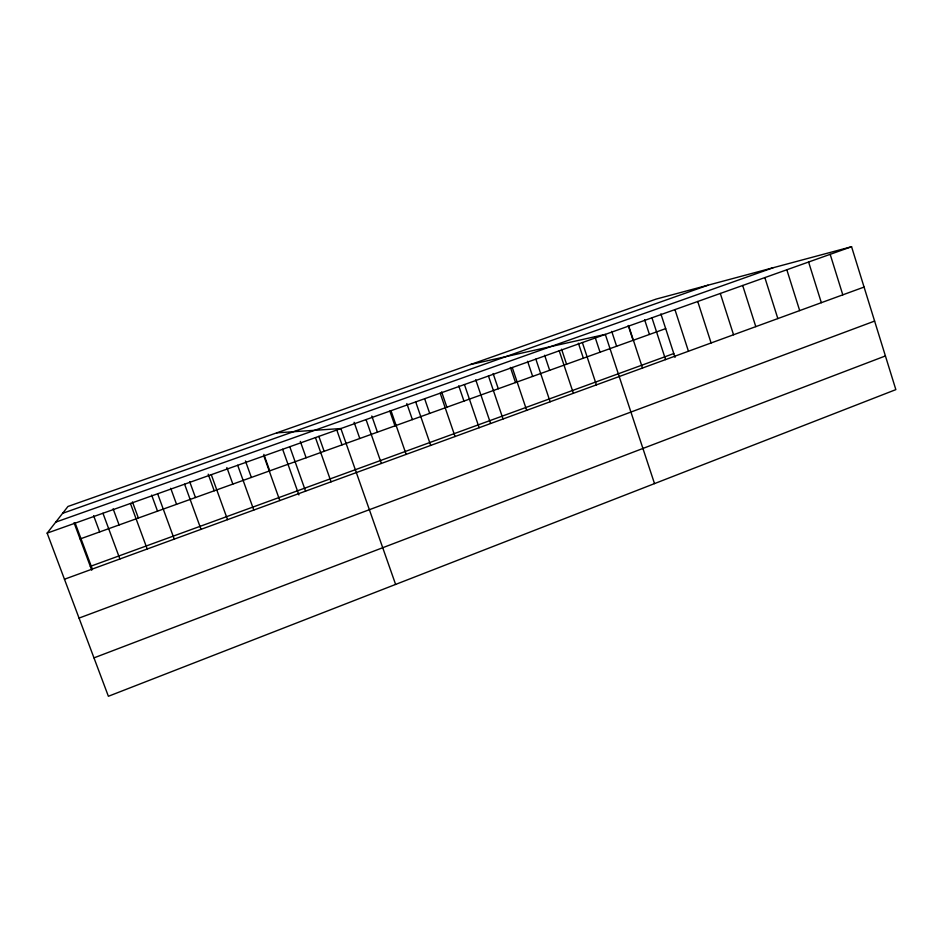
<?xml version="1.0" encoding="UTF-8"?>
<svg xmlns="http://www.w3.org/2000/svg" width="943" height="943" viewBox="0 0 943 943"><rect width="100%" height="100%" fill="white"/><g stroke="black" fill="none" stroke-linecap="round" stroke-linejoin="round"><path stroke-width="1.41" d="M47.15 533.125L67.967 506.462L656.08 299.108L851.564 246.724L895.85 389.624L108.386 696.276L47.15 533.125L851.564 246.724M93.982 657.872L885.418 355.947M79.047 618.089L874.609 321.08M90.328 566.378L673.785 353.542M64.466 579.238L864.071 287.073M80.096 538.96L665.687 328.624M62.615 513.31L707.981 285.199M55.731 522.127L773.06 267.765M470.557 364.517L605.323 334.4L654.513 483.606M276.794 432.837L340.871 428.546L395.612 584.424M75.192 523.141L92.32 569.065M74.037 522.705L91.754 570.209M93.64 515.727L99.663 531.923M113.113 508.796L119.089 524.945M102.952 513.251L119.902 558.987M132.444 501.924L138.373 518.025M130.429 503.468L147.214 549.003M157.646 493.778L174.255 539.125M151.646 495.087L157.528 511.141M189.649 481.567L195.449 497.527M184.592 484.183L201.024 529.341M170.718 488.297L176.553 504.305M211.279 474.683L227.546 519.652M208.203 474.176L214.214 490.784M237.695 465.276L253.797 510.057M226.874 467.539L232.85 484.089M245.428 460.938L251.357 477.441M282.641 449.245L298.896 494.91M263.851 454.385L269.733 470.84M263.863 455.964L279.812 500.556M300.322 441.407L306.121 457.768M289.784 446.734L305.567 491.15M318.852 436.35L324.133 451.296M315.445 437.599L331.076 481.826M336.781 429.961L342.014 444.872M371.801 415.981L377.436 432.153M366.049 419.576L381.373 463.449M354.108 422.275L359.79 438.495M391.003 410.7L406.162 454.385M389.836 411.077L394.976 425.859M415.71 401.907L430.715 445.414M406.834 403.521L412.386 419.6M441.63 391.887L446.876 407.211M440.181 393.184L455.056 436.526M424.633 398.689L429.69 413.388M464.439 384.555L479.162 427.721M458.734 385.805L463.956 401.081M488.462 375.998L503.043 418.987M475.732 379.758L490.56 423.348M512.261 367.522L526.701 410.346M510.411 367.416L515.526 382.563M493.13 373.558L498.281 388.752M527.585 361.299L532.654 376.41M544.63 355.24L549.663 370.293M535.848 359.13L550.146 401.777M578.401 343.217L583.363 358.187M561.568 349.205L566.566 364.222M559.223 350.808L573.379 393.29M595.116 337.276L600.043 352.199M582.373 342.568L596.4 384.874M611.712 331.358L616.616 346.246M644.599 319.653L649.432 334.459M628.745 326.054L642.501 368.029M628.215 325.488L633.083 340.329M660.878 313.866L675.035 357.385M651.955 317.791L665.581 359.601M674.952 309.61L688.449 351.244M697.737 301.489L711.105 342.969M720.311 293.462L733.548 334.765M742.683 285.493L755.791 326.632M786.827 269.781L799.688 310.601M764.856 277.596L777.845 318.581M808.599 262.024L821.341 302.691M830.182 254.339L842.794 294.841"/></g></svg>
